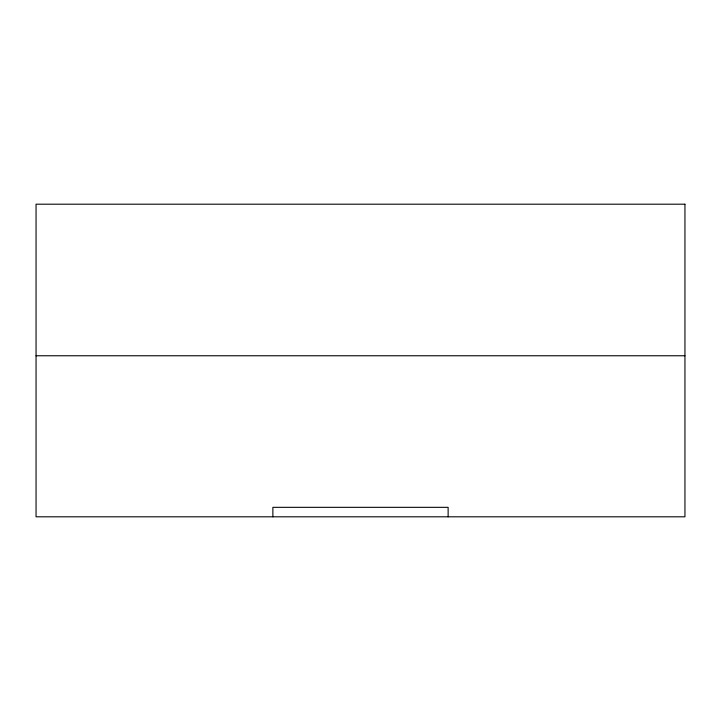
<?xml version="1.0" encoding="UTF-8"?>
<svg xmlns="http://www.w3.org/2000/svg" width="721" height="721" viewBox="0 0 721 721"><rect width="100%" height="100%" fill="white"/><g stroke="black" fill="none" stroke-linecap="round" stroke-linejoin="round"><path stroke-width="1.08" d="M36.05 355.759L684.95 355.759M448.129 516.804L448.129 507.332L272.871 507.332L272.871 516.804M684.95 204.196L36.05 204.196L36.05 516.804L684.95 516.804L684.95 204.196"/></g></svg>
